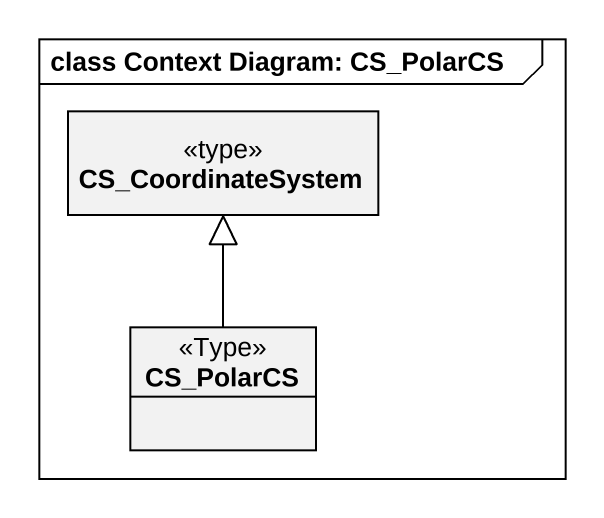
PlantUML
@startuml
mainframe class Context Diagram: CS_PolarCS
hide circle
hide empty members
class CS_CoordinateSystem <<type>>
class CS_PolarCS <<Type>>
CS_PolarCS -up-|> CS_CoordinateSystem
@enduml
